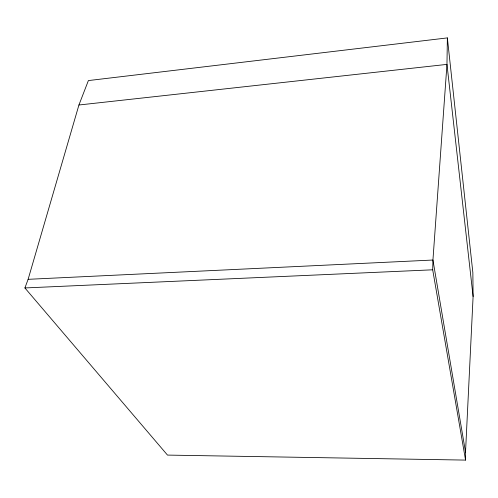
<?xml version="1.0" encoding="UTF-8"?>
<svg xmlns="http://www.w3.org/2000/svg" width="498" height="498" viewBox="0 0 498 498"><rect width="100%" height="100%" fill="white"/><g stroke="black" fill="none" stroke-linecap="round" stroke-linejoin="round"><path stroke-width="0.75" d="M447.366 37.904L446.967 64.385L432.936 260.031L432.694 269.804L465.555 460.096L167.49 455.085L24.9 287.95L28.118 279.322L78.927 105.003L88.383 80.576L447.366 37.904L472.857 272.611L473.1 296.522L465.53 452.172L465.555 460.096M78.927 105.003L446.967 64.385L473.1 296.522M28.118 279.322L432.936 260.031L465.53 452.172M24.9 287.95L432.694 269.804"/></g></svg>
